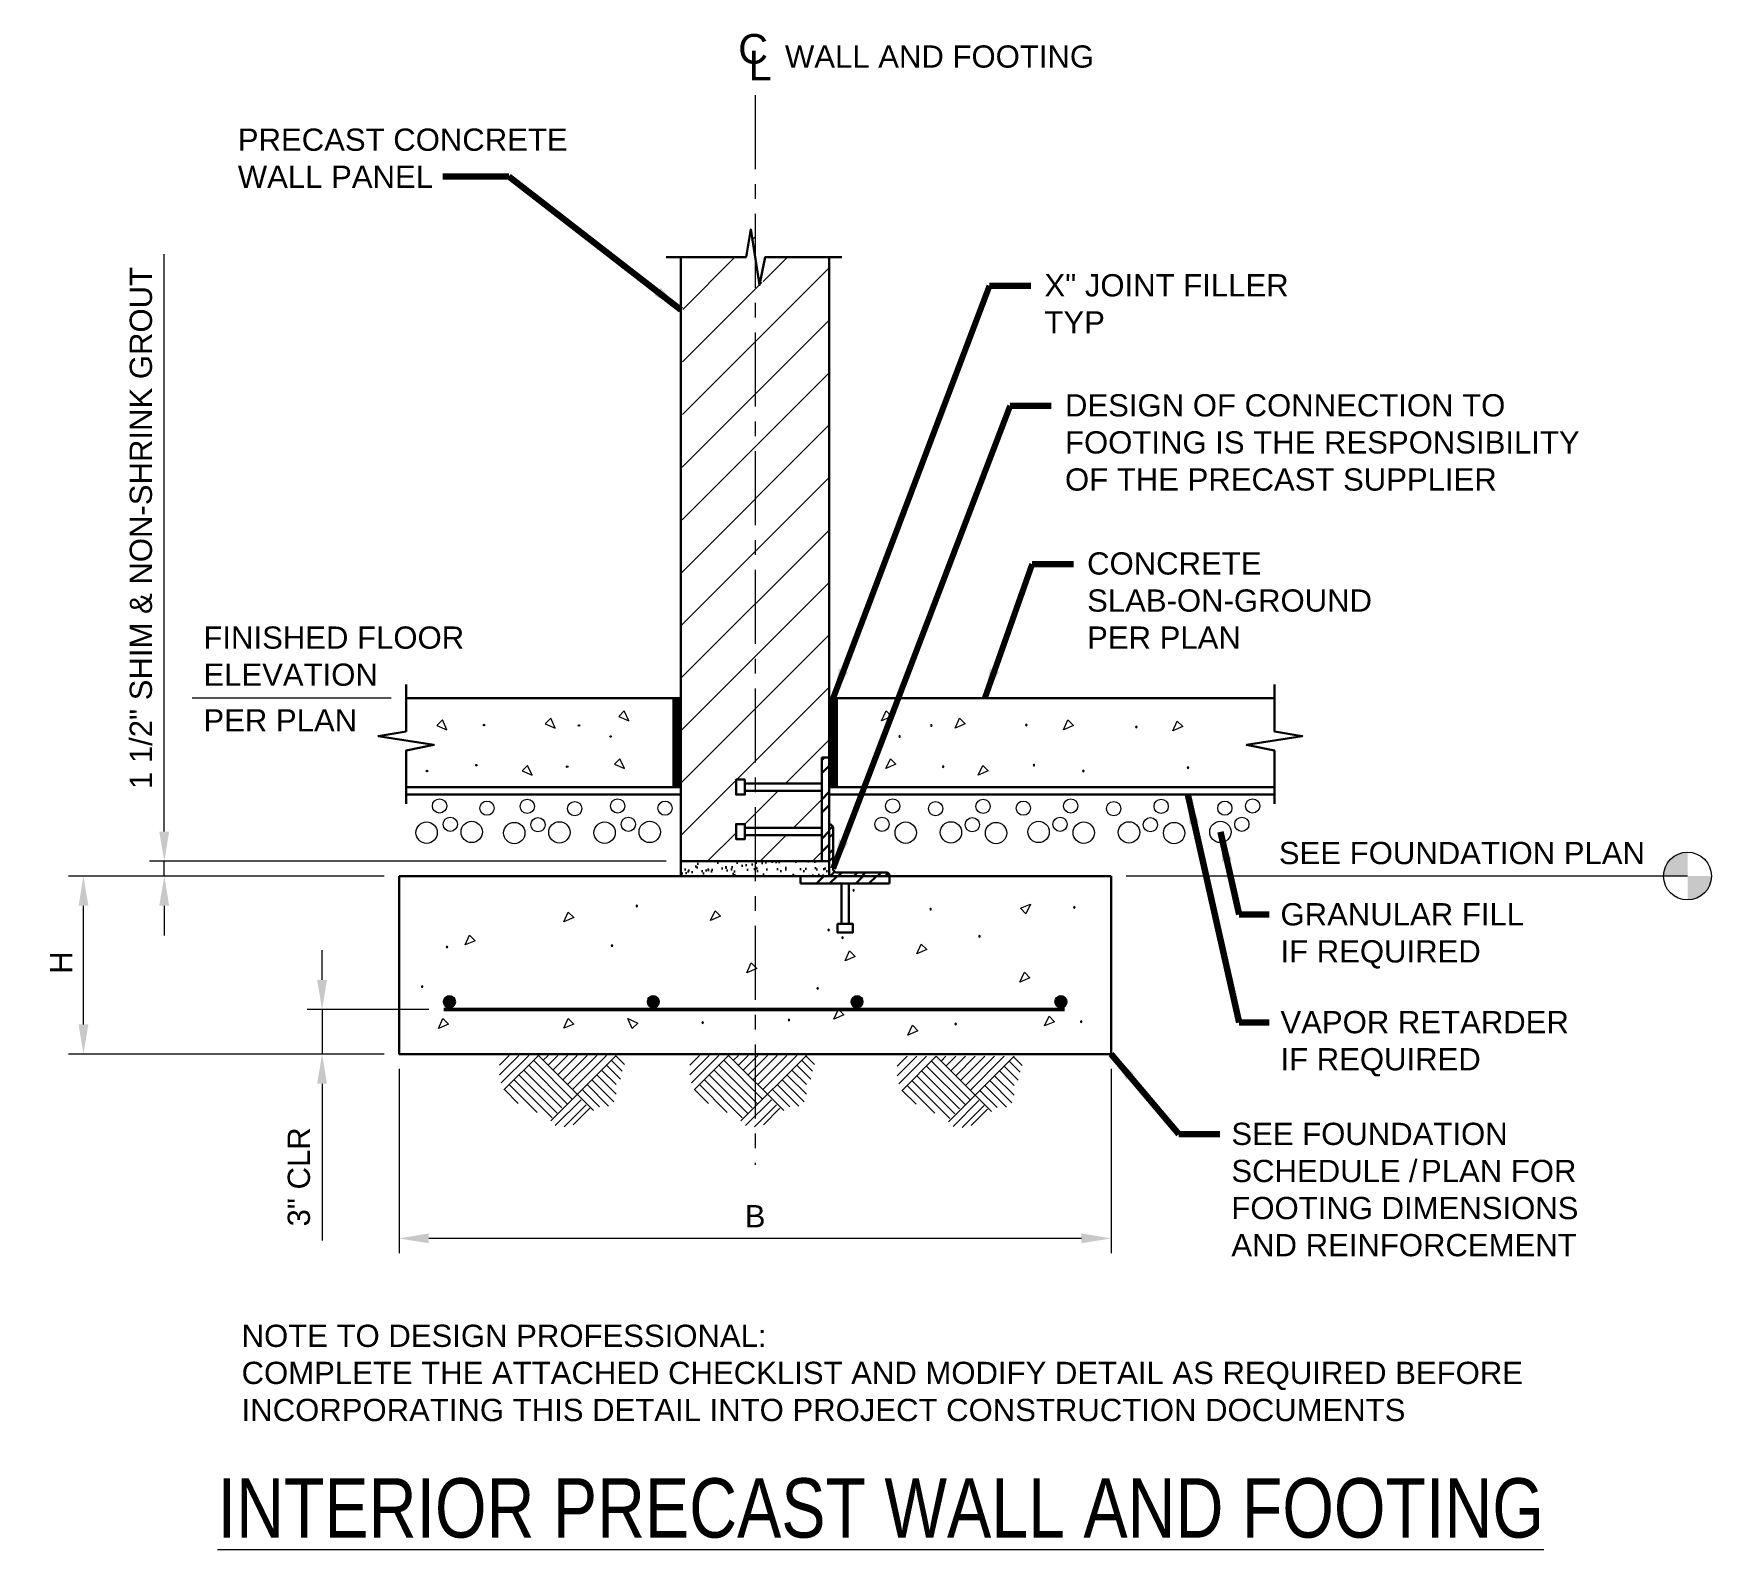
# Model space of a CAD drawing. Header units: inches. Extents: x -293 to -180, y 1821 to 1923.
import ezdxf

# ---------------------------------------------------------------- set-up
doc = ezdxf.new("R2010")
doc.units = ezdxf.units.IN
doc.header["$LTSCALE"] = 5
doc.header["$MEASUREMENT"] = 0
doc.linetypes.add('CENTER', pattern=[2, 1.25, -0.25, 0.25, -0.25])
doc.linetypes.add('HIDDEN', pattern=[0.375, 0.25, -0.125])
for name, color, linetype, lineweight in [('S-ANNO-DIMS', 1, 'Continuous', 20), ('S-ANNO-TEXT', 7, 'Continuous', 20), ('S-DETL', 3, 'Continuous', 30), ('S-DETL-PATT', 7, 'Continuous', 15), ('S-GRID', 9, 'CENTER', 20)]:
    doc.layers.add(name, color=color, linetype=linetype, lineweight=lineweight)
doc.styles.add('Romans', font='arial.ttf')
doc.dimstyles.get("Standard").update_dxf_attribs({"dimtxt": 0.18, "dimasz": 0.18, "dimexe": 0.18, "dimexo": 0.0625, "dimgap": 0.09, "dimtad": 0, "dimtih": 1, "dimtoh": 1, "dimdec": 4, "dimzin": 0, "dimdsep": 46, "dimtxsty": 'Standard', "dimcen": 0.09, "dimadec": 0, "dimazin": 0, "dimtfac": 1, "dimtdec": 4, "dimtofl": 0, "dimtmove": 0, "dimatfit": 3, "dimfxl": 1, "dimtolj": 1, "dimtzin": 0, "dimarcsym": 0})

# ---------------------------------------------------------------- blocks, each defined once
blk = doc.blocks.new('*D0')
at = {"layer": 'Defpoints', "color": 0, "transparency": 16777216}
for p in [(-283.99, 1867.53), (-249.16, 1867.53), (-268.16, 1866.53)]:
    blk.add_point(p, dxfattribs=at)
at = {"layer": 'S-ANNO-DIMS', "transparency": 16777216}
for p, q in [((-283.99, 1869.53), (-283.99, 1908.47)), ((-250.16, 1867.53), (-284.99, 1867.53)), ((-283.99, 1866.53), (-283.99, 1867.53)), ((-269.16, 1866.53), (-284.99, 1866.53)), ((-283.99, 1864.53), (-283.99, 1862.53))]:
    blk.add_line(p, q, dxfattribs=at)
for points in [[(-284.33, 1869.53), (-283.66, 1869.53), (-283.99, 1867.53)], [(-284.33, 1864.53), (-283.66, 1864.53), (-283.99, 1866.53)]]:
    blk.add_solid(points, dxfattribs=at)
at = {"layer": 'S-ANNO-DIMS', "transparency": 16777216, "insert": (-285.56, 1890), "char_height": 1.5, "attachment_point": 5, "rotation": 90, "style": 'Romans'}
blk.add_mtext('\\A1;1 1/2" SHIM & NON-SHRINK GROUT', dxfattribs=at)
blk = doc.blocks.new('*D1')
at = {"layer": 'Defpoints', "color": 0, "transparency": 16777216}
for p in [(-289.44, 1866.53), (-268.16, 1866.53), (-268.16, 1854.53)]:
    blk.add_point(p, dxfattribs=at)
at = {"layer": 'S-ANNO-DIMS', "transparency": 16777216}
for p, q in [((-269.16, 1866.53), (-290.44, 1866.53)), ((-289.44, 1856.53), (-289.44, 1864.53)), ((-269.16, 1854.53), (-290.44, 1854.53))]:
    blk.add_line(p, q, dxfattribs=at)
for points in [[(-289.77, 1864.53), (-289.11, 1864.53), (-289.44, 1866.53)], [(-289.77, 1856.53), (-289.11, 1856.53), (-289.44, 1854.53)]]:
    blk.add_solid(points, dxfattribs=at)
at = {"layer": 'S-ANNO-DIMS', "transparency": 16777216, "insert": (-290.94, 1860.7), "char_height": 1.5, "attachment_point": 5, "rotation": 90, "style": 'Romans'}
blk.add_mtext('\\A1;H', dxfattribs=at)
blk = doc.blocks.new('*D2')
at = {"layer": 'Defpoints', "color": 0, "transparency": 16777216}
for p in [(-273.35, 1857.53), (-265.16, 1857.53), (-268.16, 1854.53)]:
    blk.add_point(p, dxfattribs=at)
at = {"layer": 'S-ANNO-DIMS', "transparency": 16777216}
for p, q in [((-273.35, 1859.53), (-273.35, 1861.53)), ((-266.16, 1857.53), (-274.35, 1857.53)), ((-273.35, 1857.53), (-273.35, 1854.53)), ((-269.16, 1854.53), (-274.35, 1854.53)), ((-273.35, 1852.53), (-273.35, 1841.96))]:
    blk.add_line(p, q, dxfattribs=at)
for points in [[(-273.69, 1859.53), (-273.02, 1859.53), (-273.35, 1857.53)], [(-273.69, 1852.53), (-273.02, 1852.53), (-273.35, 1854.53)]]:
    blk.add_solid(points, dxfattribs=at)
at = {"layer": 'S-ANNO-DIMS', "transparency": 16777216, "insert": (-274.91, 1846.25), "char_height": 1.5, "attachment_point": 5, "rotation": 90, "style": 'Romans'}
blk.add_mtext('\\A1;3" CLR', dxfattribs=at)
blk = doc.blocks.new('*D3')
at = {"layer": 'Defpoints', "color": 0, "transparency": 16777216}
for p in [(-268.16, 1854.53), (-220.16, 1854.53), (-268.16, 1842.1)]:
    blk.add_point(p, dxfattribs=at)
at = {"layer": 'S-ANNO-DIMS', "transparency": 16777216}
for p, q in [((-268.16, 1853.53), (-268.16, 1841.1)), ((-220.16, 1853.53), (-220.16, 1841.1)), ((-222.16, 1842.1), (-266.16, 1842.1))]:
    blk.add_line(p, q, dxfattribs=at)
for points in [[(-266.16, 1842.44), (-266.16, 1841.77), (-268.16, 1842.1)], [(-222.16, 1842.44), (-222.16, 1841.77), (-220.16, 1842.1)]]:
    blk.add_solid(points, dxfattribs=at)
at = {"layer": 'S-ANNO-DIMS', "transparency": 16777216, "insert": (-244.16, 1843.6), "char_height": 1.5, "attachment_point": 5, "style": 'Romans'}
blk.add_mtext('\\A1;B', dxfattribs=at)

msp = doc.modelspace()

# ---------------------------------------------------------------- hatches: boundary and pattern name
at = {"layer": 'S-ANNO-TEXT'}
h = msp.add_hatch(color=256, dxfattribs=at)
h.dxf.hatch_style = 1
h.paths.add_polyline_path([(-181.3038715, 1868.1461415, 0.4142135624), (-182.9174457, 1866.5325673), (-181.3038715, 1866.5325673)])
h = msp.add_hatch(color=256, dxfattribs=at)
h.dxf.hatch_style = 1
h.paths.add_polyline_path([(-179.6899082, 1866.5312935), (-181.3034824, 1866.5312935), (-181.3034824, 1864.9177194, 0.4142135624)])
at = {"layer": 'S-DETL', "linetype": 'HIDDEN'}
h = msp.add_hatch(dxfattribs=at)
h.set_pattern_fill('ANSI32', scale=5)
h.set_pattern_definition([(45, (-1075.0644, 357.4726), (-1.3258252, 1.3258252), []), (45, (-1074.1805, 357.4726), (-1.3258252, 1.3258252), [])])
h.paths.add_polyline_path([(-239.1566648, 1874.5325673), (-239.6566648, 1874.5325673), (-239.6566648, 1867.5325673), (-239.1566648, 1867.5325673)])
h.paths.add_polyline_path([(-235.090641, 1866.5325673), (-241.090641, 1866.5325673), (-241.090641, 1866.0325673), (-235.090641, 1866.0325673)])
h = msp.add_hatch(dxfattribs=at)
h.set_pattern_fill('ANSI32', scale=3)
h.set_pattern_definition([(45, (-1005.703, 317.1588), (-0.7954951, 0.7954951), []), (45, (-1005.1726, 317.1588), (-0.7954951, 0.7954951), [])])
h.paths.add_polyline_path([(-235.340641, 1866.7825673), (-238.6566648, 1866.7825673, -0.4142135624), (-238.9066648, 1867.0325673), (-238.9066648, 1870.2747472, 0.4142135624), (-239.1566648, 1870.5247472), (-239.1566648, 1866.5325673), (-235.090641, 1866.5325673, 0.4142135624)])
h = msp.add_hatch(dxfattribs=at)
h.set_pattern_fill('AR-SAND', scale=0.5)
h.set_pattern_definition([(37.5, (-1005.703, 317.1588), (-0.03149668, 0.9634119), [0, -0.76, 0, -0.85, 0, -0.8125]), (7.5, (-1005.703, 317.1588), (0.8848884, 1.411073), [0, -0.41, 0, -0.685, 0, -0.2625]), (327.5, (-1006.318, 317.1588), (1.55707093, 0.00282953), [0, -0.25, 0, -0.9, 0, -1.175]), (317.5, (-1006.318, 317.1588), (1.5030633, 0.4388378), [0, -0.125, 0, -0.59, 0, -0.675])])
h.paths.add_polyline_path([(-239.1566648, 1866.5325673), (-239.1566648, 1867.5325673), (-239.6566648, 1867.5325673), (-249.1566648, 1867.5325673), (-249.1566648, 1866.5325673)])
at = {"layer": 'S-DETL', "linetype": 'Continuous'}
h = msp.add_hatch(color=256, dxfattribs=at)
h.dxf.hatch_style = 1
h.paths.add_polyline_path([(-264.3909672, 1858.0569737, 1), (-265.1409672, 1858.0569737, 1)])
h = msp.add_hatch(color=256, dxfattribs=at)
h.dxf.hatch_style = 1
h.paths.add_polyline_path([(-264.3909672, 1858.0569737, 1), (-265.1409672, 1858.0569737, 1)])
h = msp.add_hatch(color=256, dxfattribs=at)
h.dxf.hatch_style = 1
h.paths.add_polyline_path([(-264.3909672, 1858.0569737, 1), (-265.1409672, 1858.0569737, 1)])
h = msp.add_hatch(color=256, dxfattribs=at)
h.dxf.hatch_style = 1
h.paths.add_polyline_path([(-251.4014322, 1858.0569737, -1), (-250.6514322, 1858.0569737, -1)])
h = msp.add_hatch(color=256, dxfattribs=at)
h.dxf.hatch_style = 1
h.paths.add_polyline_path([(-251.4014322, 1858.0569737, -1), (-250.6514322, 1858.0569737, -1)])
h = msp.add_hatch(color=256, dxfattribs=at)
h.dxf.hatch_style = 1
h.paths.add_polyline_path([(-251.4014322, 1858.0569737, -1), (-250.6514322, 1858.0569737, -1)])
h = msp.add_hatch(color=256, dxfattribs=at)
h.dxf.hatch_style = 1
h.paths.add_polyline_path([(-237.6618973, 1858.0569737, -1), (-236.9118973, 1858.0569737, -1)])
h = msp.add_hatch(color=256, dxfattribs=at)
h.dxf.hatch_style = 1
h.paths.add_polyline_path([(-237.6618973, 1858.0569737, -1), (-236.9118973, 1858.0569737, -1)])
h = msp.add_hatch(color=256, dxfattribs=at)
h.dxf.hatch_style = 1
h.paths.add_polyline_path([(-237.6618973, 1858.0569737, -1), (-236.9118973, 1858.0569737, -1)])
h = msp.add_hatch(color=256, dxfattribs=at)
h.dxf.hatch_style = 1
h.paths.add_polyline_path([(-223.9223624, 1858.0569737, -1), (-223.1723624, 1858.0569737, -1)])
h = msp.add_hatch(color=256, dxfattribs=at)
h.dxf.hatch_style = 1
h.paths.add_polyline_path([(-223.9223624, 1858.0569737, -1), (-223.1723624, 1858.0569737, -1)])
h = msp.add_hatch(color=256, dxfattribs=at)
h.dxf.hatch_style = 1
h.paths.add_polyline_path([(-223.9223624, 1858.0569737, -1), (-223.1723624, 1858.0569737, -1)])
at = {"layer": 'S-DETL-PATT'}
h = msp.add_hatch(dxfattribs=at)
h.set_pattern_fill('ANSI31', color=256, scale=20)
h.set_pattern_definition([(45, (-1075.0644, 357.4726), (-1.767767, 1.767767), [])])
h.paths.add_polyline_path([(-244.5841059, 1908.2672327), (-249.0316648, 1908.2672327), (-249.1566648, 1867.5325673), (-239.6566648, 1867.5325673), (-239.6566648, 1869.2825673), (-244.849944, 1869.2825673), (-244.849944, 1869.025477), (-245.4413545, 1869.025477), (-245.4413545, 1870.0396576), (-244.849944, 1870.0396576), (-244.849944, 1869.7825673), (-239.6566648, 1869.7825673), (-239.6566648, 1872.2825673), (-244.849944, 1872.2825673), (-244.849944, 1872.025477), (-245.4413545, 1872.025477), (-245.4413545, 1873.0396576), (-244.849944, 1873.0396576), (-244.849944, 1872.7825673), (-239.6566648, 1872.7825673), (-239.6566648, 1875.0325673), (-239.1469464, 1875.0325673), (-239.1008054, 1908.2672327), (-243.2893339, 1908.2672327), (-243.6756577, 1906.3907659), (-244.2713615, 1910.1436995)])

# ---------------------------------------------------------------- linework, layer by layer
at = {"layer": 'S-ANNO-TEXT'}
for p, q in [((-268.6842618, 1878.5325673), (-282.1030211, 1878.5325673)), ((-181.3038715, 1866.5325673), (-219.1566648, 1866.5325673))]:
    msp.add_line(p, q, dxfattribs=at)
msp.add_circle((-181.3038715, 1866.5325673), 1.6135741, dxfattribs=at)
at = {"layer": 'S-DETL', "linetype": 'Continuous'}
for p, q in [((-249.1566648, 1908.2672327), (-249.1566648, 1866.5325673)), ((-249.1566648, 1908.2672327), (-249.1566648, 1866.5325673)), ((-239.1566648, 1908.2672327), (-239.1566648, 1866.5325673)), ((-239.1566648, 1904.5325673), (-239.1566648, 1866.5325673)), ((-249.1566648, 1878.5325673), (-267.6842619, 1878.5325673)), ((-249.6566648, 1878.5325673), (-249.6566648, 1872.5325673)), ((-249.5316648, 1878.5325673), (-249.5316648, 1872.5325673)), ((-249.5316648, 1878.5325673), (-249.5316648, 1872.5325673)), ((-249.4066648, 1878.5325673), (-249.4066648, 1872.5325673)), ((-249.2816648, 1878.5325673), (-249.2816648, 1872.5325673)), ((-239.1566648, 1878.5325673), (-209.1548226, 1878.5325673)), ((-239.0316648, 1878.5325673), (-239.0316648, 1872.5325673)), ((-238.9066648, 1878.5325673), (-238.9066648, 1872.5325673)), ((-238.7816648, 1878.5325673), (-238.7816648, 1872.5325673)), ((-238.7816648, 1878.5325673), (-238.7816648, 1872.5325673)), ((-238.6566648, 1878.5325673), (-238.6566648, 1872.5325673)), ((-239.6566648, 1874.5325673), (-239.6566648, 1867.5325673)), ((-239.6566648, 1874.5325673), (-239.1566648, 1874.5325673)), ((-249.1566648, 1872.5325673), (-267.6842619, 1872.5325673)), ((-249.1566648, 1872.0325673), (-267.6842619, 1872.0325673)), ((-239.6566648, 1872.7825673), (-244.849944, 1872.7825673)), ((-239.6566648, 1872.2825673), (-244.849944, 1872.2825673)), ((-239.1566648, 1872.5325673), (-209.1548226, 1872.5325673)), ((-239.1566648, 1872.0325673), (-209.1548226, 1872.0325673)), ((-239.6566648, 1869.7825673), (-244.849944, 1869.7825673)), ((-238.9066648, 1869.7747472), (-238.9066648, 1867.0325673)), ((-239.6566648, 1869.2825673), (-244.849944, 1869.2825673)), ((-239.1566648, 1867.5325673), (-249.1566648, 1867.5325673)), ((-239.6566648, 1867.5325673), (-239.1566648, 1867.5325673)), ((-268.1566648, 1866.5325673), (-249.1566648, 1866.5325673)), ((-268.1566648, 1866.5325673), (-268.1566648, 1854.5325673)), ((-249.1566648, 1866.5325673), (-220.1566648, 1866.5325673)), ((-241.090641, 1866.0325673), (-241.090641, 1866.5325673)), ((-238.6566648, 1866.7825673), (-235.340641, 1866.7825673)), ((-235.090641, 1866.0325673), (-235.090641, 1866.5325673)), ((-220.1566648, 1866.5325673), (-220.1566648, 1854.5325673)), ((-241.090641, 1866.0325673), (-235.090641, 1866.0325673)), ((-238.340641, 1866.0325673), (-238.340641, 1863.317445)), ((-237.840641, 1866.0325673), (-237.840641, 1863.317445)), ((-268.1566648, 1854.5325673), (-220.1566648, 1854.5325673))]:
    msp.add_line(p, q, dxfattribs=at)
for points in [[(-238.3196962, 1908.2672327), (-243.4724891, 1908.2672327), (-243.8588129, 1906.3907659), (-244.4545166, 1910.1436995), (-244.7672611, 1908.2672327), (-250.1502299, 1908.2672327)], [(-267.6842619, 1871.4018471), (-267.6842619, 1874.9921018), (-265.8077951, 1875.3784256), (-269.5607287, 1875.9741294), (-267.6842619, 1876.2868738), (-267.6842619, 1879.4507079)], [(-209.1548226, 1871.4018471), (-209.1548226, 1874.9921018), (-211.0312894, 1875.3784256), (-207.2783558, 1875.9741294), (-209.1548226, 1876.2868738), (-209.1548226, 1879.4507079)]]:
    msp.add_lwpolyline(points, dxfattribs=at)
for points in [[(-244.849944, 1873.0396576), (-244.849944, 1872.025477), (-245.4413545, 1872.025477), (-245.4413545, 1873.0396576)], [(-244.849944, 1870.0396576), (-244.849944, 1869.025477), (-245.4413545, 1869.025477), (-245.4413545, 1870.0396576)], [(-238.5977313, 1863.317445), (-237.5835507, 1863.317445), (-237.5835507, 1862.7260345), (-238.5977313, 1862.7260345)]]:
    msp.add_lwpolyline(points, close=True, dxfattribs=at)
at = {"layer": 'S-DETL', "linetype": 'Continuous', "const_width": 0.25}
msp.add_lwpolyline([(-223.2901612, 1857.5325673), (-265.1566648, 1857.5325673)], dxfattribs=at)
at = {"layer": 'S-DETL', "linetype": 'Continuous'}
for centre in [(-264.7659672, 1858.0569737), (-264.7659672, 1858.0569737), (-264.7659672, 1858.0569737), (-251.0264322, 1858.0569737), (-251.0264322, 1858.0569737), (-251.0264322, 1858.0569737), (-237.2868973, 1858.0569737), (-237.2868973, 1858.0569737), (-237.2868973, 1858.0569737), (-223.5473624, 1858.0569737), (-223.5473624, 1858.0569737), (-223.5473624, 1858.0569737)]:
    msp.add_circle(centre, 0.375, dxfattribs=at)
for centre, start, end in [((-239.1566648, 1869.7747472), 0, 90), ((-238.6566648, 1867.0325673), 180, 270), ((-235.340641, 1866.5325673), 0, 90)]:
    msp.add_arc(centre, 0.25, start, end, dxfattribs=at)
at = {"layer": 'S-DETL-PATT'}
for p, q in [((-261.3921306, 1853.1261674), (-260.0811504, 1854.4371476)), ((-261.3921306, 1853.7816575), (-260.7366405, 1854.4371476)), ((-261.2815167, 1852.5812912), (-259.4256602, 1854.4371476)), ((-261.0901545, 1852.1171632), (-258.7701701, 1854.4371476)), ((-259.0979152, 1854.1094026), (-256.4883189, 1851.4998062)), ((-258.7701701, 1854.4371476), (-255.0524513, 1850.7194289)), ((-258.4424251, 1854.1094026), (-258.11468, 1854.4371476)), ((-258.11468, 1853.7816575), (-257.4591899, 1854.4371476)), ((-257.9397051, 1850.0236916), (-253.5262491, 1854.4371476)), ((-257.7869349, 1853.4539124), (-256.8036997, 1854.4371476)), ((-257.4591899, 1853.1261674), (-256.1482096, 1854.4371476)), ((-257.1314448, 1852.7984223), (-255.4927195, 1854.4371476)), ((-256.8036997, 1852.4706772), (-254.8372293, 1854.4371476)), ((-256.4759547, 1852.1429322), (-254.1817392, 1854.4371476)), ((-253.8539942, 1854.1094026), (-253.1162482, 1853.3716484)), ((-253.5583681, 1854.4050286), (-252.974056, 1853.8207083)), ((-248.5653846, 1853.1261674), (-247.2544044, 1854.4371476)), ((-248.5653846, 1853.7816575), (-247.9098945, 1854.4371476)), ((-248.4547706, 1852.5812912), (-246.5989142, 1854.4371476)), ((-248.2634085, 1852.1171632), (-245.9434241, 1854.4371476)), ((-246.2711692, 1854.1094026), (-243.6615728, 1851.4998062)), ((-245.9434241, 1854.4371476), (-242.2257053, 1850.7194289)), ((-245.615679, 1854.1094026), (-245.287934, 1854.4371476)), ((-245.287934, 1853.7816575), (-244.6324438, 1854.4371476)), ((-245.1129591, 1850.0236916), (-240.6995031, 1854.4371476)), ((-244.9601889, 1853.4539124), (-243.9769537, 1854.4371476)), ((-244.6324438, 1853.1261674), (-243.3214636, 1854.4371476)), ((-244.3046988, 1852.7984223), (-242.6659735, 1854.4371476)), ((-243.9769537, 1852.4706772), (-242.0104833, 1854.4371476)), ((-243.6492086, 1852.1429322), (-241.3549932, 1854.4371476)), ((-241.0272481, 1854.1094026), (-240.2895022, 1853.3716484)), ((-240.7316221, 1854.4050286), (-240.14731, 1853.8207083)), ((-234.5725546, 1853.0679122), (-233.2615743, 1854.3788925)), ((-234.5725546, 1853.7234023), (-233.9170645, 1854.3788925)), ((-234.4619406, 1852.523036), (-232.6060842, 1854.3788925)), ((-234.2705785, 1852.0589081), (-231.9505941, 1854.3788925)), ((-232.2783391, 1854.0511474), (-229.6687428, 1851.4415511)), ((-231.9505941, 1854.3788925), (-228.2328753, 1850.6611737)), ((-231.622849, 1854.0511474), (-231.295104, 1854.3788925)), ((-231.295104, 1853.7234023), (-230.6396138, 1854.3788925)), ((-231.1201291, 1849.9654365), (-226.7066731, 1854.3788925)), ((-230.9673589, 1853.3956573), (-229.9841237, 1854.3788925)), ((-230.6396138, 1853.0679122), (-229.3286336, 1854.3788925)), ((-230.3118688, 1852.7401671), (-228.6731434, 1854.3788925)), ((-229.9841237, 1852.4124221), (-228.0176533, 1854.3788925)), ((-229.6563786, 1852.084677), (-227.3621632, 1854.3788925)), ((-227.0344181, 1854.0511474), (-226.2966722, 1853.3133933)), ((-226.7387921, 1854.3467734), (-226.15448, 1853.7624532)), ((-260.4088954, 1852.7984223), (-257.8504437, 1850.2399624)), ((-260.0811504, 1853.1261674), (-257.5056477, 1850.5506647)), ((-259.7534053, 1853.4539124), (-257.1949536, 1850.8954525)), ((-259.4256602, 1853.7816575), (-256.799013, 1851.1550102)), ((-255.1649744, 1852.7984223), (-253.6771101, 1851.310558)), ((-254.8372293, 1853.1261674), (-253.5262491, 1851.8151871)), ((-254.5094843, 1853.4539124), (-253.5262491, 1852.4706772)), ((-254.1817392, 1853.7816575), (-253.2394148, 1852.8393249)), ((-247.5821494, 1852.7984223), (-245.0236977, 1850.2399624)), ((-247.2544044, 1853.1261674), (-244.6789017, 1850.5506647)), ((-246.9266593, 1853.4539124), (-244.3682076, 1850.8954525)), ((-246.5989142, 1853.7816575), (-243.972267, 1851.1550102)), ((-242.3382284, 1852.7984223), (-240.8503641, 1851.310558)), ((-242.0104833, 1853.1261674), (-240.6995031, 1851.8151871)), ((-241.6827383, 1853.4539124), (-240.6995031, 1852.4706772)), ((-241.3549932, 1853.7816575), (-240.4126688, 1852.8393249)), ((-233.2615743, 1853.0679122), (-230.6860717, 1850.4924096)), ((-232.9338293, 1853.3956573), (-230.3753776, 1850.8371974)), ((-232.6060842, 1853.7234023), (-229.9794369, 1851.0967551)), ((-228.0176533, 1853.0679122), (-226.7066731, 1851.756932)), ((-227.6899083, 1853.3956573), (-226.7066731, 1852.4124221)), ((-227.3621632, 1853.7234023), (-226.4198388, 1852.7810697)), ((-261.0643856, 1852.1429322), (-260.1254943, 1851.2040409)), ((-260.7366405, 1852.4706772), (-258.8601116, 1850.5941401)), ((-255.8204645, 1852.1429322), (-254.6565189, 1850.9789784)), ((-255.4927195, 1852.4706772), (-254.0389571, 1851.0169067)), ((-248.2376395, 1852.1429322), (-247.2987483, 1851.2040409)), ((-247.9098945, 1852.4706772), (-246.0333655, 1850.5941401)), ((-242.9937185, 1852.1429322), (-241.8297729, 1850.9789784)), ((-242.6659735, 1852.4706772), (-241.2122111, 1851.0169067)), ((-234.2448095, 1852.084677), (-233.3059182, 1851.1457857)), ((-233.9170645, 1852.4124221), (-232.0405355, 1850.5358849)), ((-233.5893194, 1852.7401671), (-231.0308677, 1850.1817072)), ((-229.0008885, 1852.084677), (-227.8369429, 1850.9207232)), ((-228.6731434, 1852.4124221), (-227.2193811, 1850.9586515)), ((-228.3453984, 1852.7401671), (-226.8575341, 1851.2523029)), ((-257.6281588, 1849.7121372), (-255.8892582, 1851.4510378)), ((-257.0314744, 1849.6268989), (-255.5482968, 1851.1100764)), ((-256.4177471, 1849.7632818), (-255.3096247, 1850.8714042)), ((-244.8014128, 1849.7121372), (-243.0625122, 1851.4510378)), ((-244.2047283, 1849.6268989), (-242.7215508, 1851.1100764)), ((-243.5910011, 1849.7632818), (-242.4828787, 1850.8714042)), ((-230.8085828, 1849.653882), (-229.0696822, 1851.3927826)), ((-230.2118983, 1849.5686437), (-228.7287208, 1851.0518212)), ((-229.5981711, 1849.7050266), (-228.4900487, 1850.8131491))]:
    msp.add_line(p, q, dxfattribs=at)
at = {"layer": 'S-DETL-PATT', "flags": 128}
for points in [[(-265.6170437, 1876.6869208), (-264.9427807, 1876.3992705), (-265.242151, 1877.0618135)], [(-258.3090287, 1876.7927491), (-257.6347658, 1876.5050988), (-257.934136, 1877.1676418)], [(-253.357586, 1877.2954317), (-252.6833231, 1877.0077814), (-252.9826933, 1877.6703245)], [(-234.9557435, 1877.2954317), (-235.6300065, 1877.0077814), (-235.3306362, 1877.6703245)], [(-230.0043008, 1876.7927491), (-230.6785638, 1876.5050988), (-230.3791935, 1877.1676418)], [(-222.6962859, 1876.6869208), (-223.3705488, 1876.3992705), (-223.0711786, 1877.0618135)], [(-215.3353178, 1876.6075499), (-216.0095807, 1876.3198996), (-215.7102105, 1876.9824427)], [(-253.6488446, 1874.0676793), (-252.9745817, 1873.780029), (-253.2739519, 1874.4425721)], [(-234.6644849, 1874.0676793), (-235.3387479, 1873.780029), (-235.0393776, 1874.4425721)], [(-259.8712496, 1873.6179101), (-259.1969866, 1873.3302598), (-259.4963568, 1873.9928029)], [(-228.44208, 1873.6179101), (-229.116343, 1873.3302598), (-228.8169727, 1873.9928029)], [(-256.3850021, 1863.7315913), (-257.0592651, 1863.443941), (-256.7598948, 1864.106484)], [(-246.4874665, 1863.8170631), (-247.1617294, 1863.5294128), (-246.8623592, 1864.1919558)], [(-226.2762858, 1864.3597717), (-225.6020229, 1864.647422), (-225.9013931, 1863.984879)], [(-263.0311954, 1862.1749574), (-263.7054583, 1861.8873071), (-263.4060881, 1862.5498501)], [(-232.5802029, 1861.573299), (-233.2544659, 1861.2856487), (-232.9550956, 1861.9481917)], [(-237.4254288, 1861.1148046), (-238.0996918, 1860.8271542), (-237.8003216, 1861.4896973)], [(-244.0415004, 1860.3014115), (-244.7157634, 1860.0137612), (-244.4163931, 1860.6763042)], [(-225.6338607, 1859.6728255), (-226.3081237, 1859.3851752), (-226.0087535, 1860.0477183)], [(-238.1688438, 1857.172813), (-238.8431068, 1856.8851627), (-238.5437365, 1857.5477057)], [(-264.8361166, 1856.5458532), (-265.5103795, 1856.2582029), (-265.2110093, 1856.9207459)], [(-256.3789979, 1856.5543965), (-257.0532609, 1856.2667462), (-256.7538906, 1856.9292893)], [(-252.4429581, 1856.2476215), (-252.7306085, 1856.9218845), (-252.0680654, 1856.6225143)], [(-233.1823446, 1856.1010797), (-233.8566076, 1855.8134294), (-233.5572373, 1856.4759724)], [(-223.9685232, 1856.7125153), (-224.6427861, 1856.4248649), (-224.3434159, 1857.087408)]]:
    msp.add_lwpolyline(points, close=True, dxfattribs=at)
for points in [[(-262.3916932, 1876.7110825, -1), (-262.4953732, 1876.7110825, -1)], [(-255.9839432, 1876.6846265, -1), (-256.0876232, 1876.6846265, -1)], [(-232.3293864, 1876.6846265, 1), (-232.2257064, 1876.6846265, 1)], [(-225.9216363, 1876.7110825, 1), (-225.8179563, 1876.7110825, 1)], [(-218.5077079, 1876.5787982, 1), (-218.4040279, 1876.5787982, 1)], [(-253.8392016, 1875.9438298, -1), (-253.9428816, 1875.9438298, -1)], [(-253.8392016, 1875.9438298, -1), (-253.9428816, 1875.9438298, -1)], [(-234.474128, 1875.9438298, 1), (-234.370448, 1875.9438298, 1)], [(-266.2310511, 1873.6156158, -1), (-266.3347311, 1873.6156158, -1)], [(-262.8947824, 1874.0124702, -1), (-262.9984624, 1874.0124702, -1)], [(-256.7782946, 1873.9066419, -1), (-256.8819746, 1873.9066419, -1)], [(-231.535035, 1873.9066419, 1), (-231.431355, 1873.9066419, 1)], [(-225.4185471, 1874.0124702, 1), (-225.3148671, 1874.0124702, 1)], [(-222.0822784, 1873.6156158, 1), (-221.9785984, 1873.6156158, 1)], [(-215.0338789, 1873.8439069, 1), (-214.9301989, 1873.8439069, 1)], [(-237.5762266, 1865.5756191, 1), (-237.4725466, 1865.5756191, 1)], [(-252.1866225, 1864.5152923, 1), (-252.0829425, 1864.5152923, 1)], [(-232.3842954, 1864.3032077, 1), (-232.2806154, 1864.3032077, 1)], [(-222.6927286, 1864.4178038, 1), (-222.5890486, 1864.4178038, 1)], [(-253.8593865, 1861.8410292, 1), (-253.7557065, 1861.8410292, 1)], [(-239.2489906, 1862.901356, 1), (-239.1453106, 1862.901356, 1)], [(-238.3196415, 1862.3836275, 1), (-238.2159615, 1862.3836275, 1)], [(-229.0868685, 1862.4695813, 1), (-228.9831885, 1862.4695813, 1)], [(-264.9869143, 1861.7566677, 1), (-264.8832343, 1861.7566677, 1)], [(-266.6596783, 1859.0824046, 1), (-266.5559983, 1859.0824046, 1)], [(-239.9924055, 1858.9593644, 1), (-239.8887255, 1858.9593644, 1)], [(-247.7531507, 1856.6535559, 1), (-247.6494707, 1856.6535559, 1)], [(-241.9324696, 1856.8254634, 1), (-241.8287896, 1856.8254634, 1)], [(-230.6925575, 1856.5625168, 1), (-230.5888775, 1856.5625168, 1)], [(-222.2339571, 1856.7108584, 1), (-222.1302771, 1856.7108584, 1)]]:
    msp.add_lwpolyline(points, format="xyb", close=True, dxfattribs=at)
at = {"layer": 'S-DETL-PATT'}
for centre, radius in [((-265.4329083, 1871.2627189), 0.4799992), ((-262.2354137, 1871.1079692), 0.4799992), ((-259.5189858, 1871.2331732), 0.4799992), ((-256.3214912, 1871.0784235), 0.4799992), ((-253.4276445, 1871.2627189), 0.4799992), ((-250.2301499, 1871.1079692), 0.4799992), ((-234.885685, 1871.2627189), 0.4799992), ((-231.9918383, 1871.0784235), 0.4799992), ((-228.7943438, 1871.2331732), 0.4799992), ((-226.0779158, 1871.1079692), 0.4799992), ((-222.8804213, 1871.2627189), 0.4799992), ((-219.9865746, 1871.0784235), 0.4799992), ((-216.78908, 1871.2331732), 0.4799992), ((-212.4911908, 1871.1079692), 0.4799992), ((-210.6248695, 1871.2627189), 0.4799992), ((-266.3096568, 1869.457722), 0.7199988), ((-264.7106595, 1870.024971), 0.4799992), ((-263.266662, 1869.5092219), 0.7199988), ((-260.3957343, 1869.4281763), 0.7199988), ((-258.796737, 1869.9954253), 0.4799992), ((-257.3527395, 1869.4796762), 0.7199988), ((-254.304393, 1869.457722), 0.7199988), ((-252.7053957, 1870.024971), 0.4799992), ((-251.2613982, 1869.5092219), 0.7199988), ((-235.6079338, 1870.024971), 0.4799992), ((-234.0089365, 1869.457722), 0.7199988), ((-230.9605901, 1869.4796762), 0.7199988), ((-229.5165925, 1869.9954253), 0.4799992), ((-227.9175953, 1869.4281763), 0.7199988), ((-225.0466676, 1869.5092219), 0.7199988), ((-223.60267, 1870.024971), 0.4799992), ((-222.0036728, 1869.457722), 0.7199988), ((-218.9553263, 1869.4796762), 0.7199988), ((-217.5113288, 1869.9954253), 0.4799992), ((-215.9123315, 1869.4281763), 0.7199988), ((-212.7911158, 1869.5092219), 0.7199988), ((-211.3471183, 1870.024971), 0.4799992)]:
    msp.add_circle(centre, radius, dxfattribs=at)
at = {"layer": 'S-GRID', "linetype": 'CENTER', "ltscale": 0.8}
msp.add_line((-244.1566648, 1919.1853639), (-244.1566648, 1847.0539972), dxfattribs=at)

# ---------------------------------------------------------------- texts
at = {"layer": 'S-ANNO-TEXT', "linetype": 'HIDDEN', "style": 'Romans'}
for s, p in [('C', (-245.3051119, 1921.3099707)), ('L', (-244.6016692, 1920.1853639))]:
    msp.add_text(s, height=2, dxfattribs=at).set_placement(p)
at = {"layer": 'S-ANNO-TEXT', "char_height": 1.499999989, "style": 'Romans'}
for s, insert, attachment_point in [('\\A1;WALL AND FOOTING', (-242.1473718, 1922.5408119), 1), ('\\A1;PRECAST CONCRETE \\PWALL PANEL', (-279.033408, 1912.9334232), 7), ('\\A1;SEE FOUNDATION PLAN', (-208.8517907, 1868.8347501), 1), ('\\A1;GRANULAR FILL\\PIF REQUIRED', (-208.7440403, 1864.7050309), 1), ('\\A1;VAPOR RETARDER \\PIF REQUIRED', (-208.7440403, 1857.4318386), 1), ('\\A1;\\pxql;SEE FOUNDATION \\PSCHEDUL{\\T1.4;E/}PLAN FOR \\PFOOTING DIMENSIONS \\PAND REINFORCEMENT', (-212.053998, 1849.8991808), 1)]:
    msp.add_mtext(s, dxfattribs=dict(at, insert=insert, attachment_point=attachment_point))
at = {"layer": 'S-ANNO-TEXT', "attachment_point": 1, "style": 'Romans'}
for s, insert, char_height, width in [('\\A1;X" JOINT FILLER \\PTYP', (-224.6538774, 1907.1168631), 1.499999989, 53.440913197), ('\\A1;DESIGN OF CONNECTION TO FOOTING IS THE RESPONSIBILITY OF THE PRECAST SUPPLIER', (-223.2685472, 1899.0226372), 1.499999989, 35.125829096), ('\\A1;CONCRETE \\PSLAB-ON-GROUND \\PPER PLAN', (-221.7794109, 1888.3608945), 1.499999989, 53.440913197), ('FINISHED FLOOR \\PELEVATION', (-281.3530211, 1883.3613531), 1.499999989, 53.440913197), ('PER PLAN', (-281.3530211, 1877.7825673), 1.49999999, 53.440913197), ('NOTE TO DESIGN PROFESSIONAL: \\PCOMPLETE THE ATTACHED CHECKLIST AND MODIFY DETAIL AS REQUIRED BEFORE \\PINCORPORATING THIS DETAIL INTO PROJECT CONSTRUCTION DOCUMENTS', (-278.7784622, 1836.2838097), 1.499999989, 159.842980143)]:
    msp.add_mtext(s, dxfattribs=dict(at, insert=insert, char_height=char_height, width=width))
at = {"layer": 'S-ANNO-TEXT', "insert": (-235.6902974, 1825.9284209), "char_height": 4, "attachment_point": 2, "line_spacing_factor": 1.220873, "style": 'Romans'}
msp.add_mtext('{\\W0.8;\\LINTERIOR PRECAST WALL AND FOOTING}', dxfattribs=at)

# ---------------------------------------------------------------- dimensions: what is measured, and where the dimension line sits
at = {"layer": 'S-ANNO-DIMS'}
for base, p1, p2, angle, text, picture, middle in [((-283.9949524, 1867.5325673), (-268.1566648, 1866.5325673), (-249.1566648, 1867.5325673), 90, '1 1/2" SHIM & NON-SHRINK GROUT', '*D0', (-283.9949524, 1890.0015303)), ((-289.4402974, 1866.5325673), (-268.1566648, 1854.5325673), (-268.1566648, 1866.5325673), 90, 'H', '*D1', (-289.4402974, 1860.7027297)), ((-273.3545308, 1857.5325673), (-268.1566648, 1854.5325673), (-265.1566648, 1857.5325673), 90, '3" CLR', '*D2', (-273.3545308, 1846.2481199)), ((-268.1566648, 1842.1033868), (-220.1566648, 1854.5325673), (-268.1566648, 1854.5325673), 180, 'B', '*D3', (-244.1566648, 1842.1033868))]:
    dim = msp.add_linear_dim(base=base, p1=p1, p2=p2, angle=angle, text=text, dimstyle='Standard', override={"dimscale": 16, "dimtxt": 0.09375, "dimasz": 0.125, "dimexe": 0.0625, "dimgap": 0.0625, "dimtih": 0, "dimtoh": 0, "dimdec": 5, "dimlfac": 1, "dimrnd": 0.03125, "dimzin": 7, "dimlunit": 4, "dimtxsty": 'Romans', "dimcen": 0.125, "dimclrd": 256, "dimclre": 256, "dimclrt": 256, "dimadec": 4, "dimtdec": 5, "dimtofl": 1, "dimtvp": 1, "dimfrac": 2, "dimtzin": 3, "dimlwd": 65535, "dimlwe": 65535}, dxfattribs=at)
    dim.commit()
    dim.dimension.update_dxf_attribs({"geometry": picture, "text_midpoint": middle, "dimtype": 128})

# ---------------------------------------------------------------- leaders
at = {"layer": 'S-ANNO-TEXT'}
for points in [[(-249.1566648, 1904.7181245), (-260.7623764, 1913.6992827), (-265.2075213, 1913.6992827)], [(-238.9066648, 1878.5325673), (-228.3555226, 1906.3281401), (-225.5818198, 1906.3281401)], [(-238.9066648, 1867.0325673), (-226.9701924, 1898.2339142), (-224.1964896, 1898.2339142)], [(-228.6847232, 1878.5325673), (-225.4810561, 1887.5721715), (-222.7073533, 1887.5721715)], [(-214.9970733, 1872.0325673), (-211.5368671, 1856.6659791), (-209.5098997, 1856.6659791)], [(-212.7911158, 1869.5092219), (-211.5368671, 1863.9391714), (-209.5098997, 1863.9391714)], [(-220.1566648, 1854.5325673), (-215.6037922, 1849.1230894), (-212.8300894, 1849.1230894)]]:
    msp.add_leader(points, dimstyle='Standard', override={"dimscale": 16, "dimtxt": 0.09375, "dimasz": 0.125, "dimexe": 0.0625, "dimgap": 0.0625, "dimtad": 0, "dimtih": 0, "dimtoh": 0, "dimdec": 5, "dimlfac": 16, "dimrnd": 0.03125, "dimzin": 7, "dimlunit": 4, "dimtxsty": 'Romans', "dimcen": 0.125, "dimclrd": 256, "dimclre": 256, "dimclrt": 256, "dimadec": 4, "dimtdec": 5, "dimtofl": 1, "dimtvp": 1, "dimfrac": 2, "dimtzin": 3, "dimlwd": 65535, "dimlwe": 65535}, dxfattribs=at)

doc.saveas('drawing.dxf')
